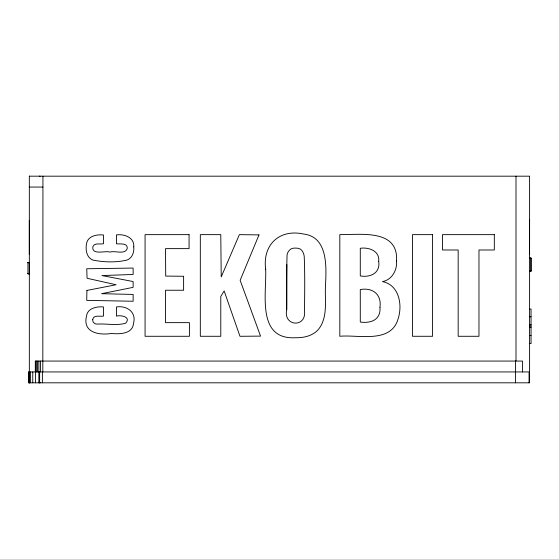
<?xml version="1.0" encoding="UTF-8"?>
<svg xmlns="http://www.w3.org/2000/svg" width="559" height="559" viewBox="0 0 559 559"><rect width="100%" height="100%" fill="white"/><g stroke="black" fill="none" stroke-linecap="round" stroke-linejoin="round"><path stroke-width="0.84" d="M29.341 372.378L29.327 176.183L529.597 176.183L529.597 382.817L28.789 382.817L28.789 371.938L529.059 371.938L529.059 382.81M529.59 222.782L529.59 220.505M29.313 254.485L29.32 220.498M42.819 371.938L42.938 176.183M529.583 254.492L529.597 219.617L529.604 220.197M286.697 309.77C286.795 291.581 286.46 273.386 287.06 255.211C287.221 253.325 288.158 251.641 289.415 250.257C291.616 247.637 295.271 247.937 298.324 248.329C301.965 248.951 303.649 252.836 304.201 256.106C304.997 274.308 304.69 292.56 304.501 310.776C306.667 328.084 283.036 326.589 286.697 309.77L286.83 264.631M39.396 176.183L40.199 176.183M29.327 176.183L29.683 176.19M42.917 187.062L29.327 187.062M529.597 258.048L531.05 258.048L531.05 271.143L529.597 271.045M529.597 258.202L531.05 258.202M529.597 258.307L531.05 258.307M529.597 258.363L531.05 258.363M529.597 258.537L531.05 258.503M27.95 262.604L29.313 262.604M27.95 262.744L29.313 262.744M529.597 270.863L531.05 270.863M529.597 270.968L531.05 270.968M27.95 273.679L29.313 273.679M27.95 273.742L29.313 273.735M529.597 309.064L531.05 309.064L531.05 343.561L529.597 343.561M529.597 316.75L531.05 316.75M529.597 324.444L531.05 324.444M529.597 325.981L531.05 325.981M529.597 327.518L531.05 327.518M529.597 335.54L531.05 335.54M38.857 371.938L39.654 371.938L39.654 382.81M28.789 371.938L29.25 371.938L29.25 382.817L28.789 382.817M40.213 382.817L38.857 382.81L38.871 361.065M29.341 382.817L29.802 382.817M529.597 253.017L529.597 253.597M530.959 258.202L530.959 270.968M522.532 371.938L522.532 361.065L35.315 361.065L35.315 371.938M516.006 176.183L516.006 361.016M515.468 361.065L515.468 382.81M42.393 371.938L42.393 382.81M40.562 361.065L40.562 371.938M37.418 361.065L37.418 371.938M36.307 361.065L36.307 371.938M35.608 361.065L35.608 371.938M35.58 371.938L35.58 382.81M32.764 371.938L32.764 382.817M30.605 371.938L30.605 382.817M29.145 371.938L29.145 382.817M27.95 262.464L27.95 273.833L29.313 273.833L29.313 262.471L27.95 262.464M265.665 269.152C266.734 293.37 256.322 339.865 295.445 337.727C303.956 337.922 313.34 335.833 318.882 328.846C328.189 316.471 324.618 299.757 325.499 285.46C326.344 267.586 328.308 236.834 303.509 234.025C279.535 228.708 262.381 244.779 265.665 269.152M133.762 246.889C134.286 251.948 132.399 257.853 127.368 259.942C116.342 262.688 104.065 262.297 92.99 260.096C86.568 257.741 85.429 249.845 86.47 243.927C87.672 235.919 96.756 234.298 103.457 234.983L103.457 243.759C100.278 244.583 94.303 242.494 92.878 246.603C91.376 255.701 105.868 250.313 109.976 252.102C114.749 250.299 125.502 255.26 127.326 248.147C127.389 242.627 119.926 244.311 116.419 243.752L116.419 234.899C124.196 233.816 134.628 237.421 133.762 246.889M86.918 290.435L86.729 300.365L133.133 301.252L133.133 294.439L101.598 293.692L133.133 287.354L133.126 281.54L101.99 275.573L133.133 274.462L133.133 268.068L86.743 268.753L87.078 278.277L116.104 284.748L86.918 290.435M92.717 319.392C92.291 322.061 94.723 324.402 97.378 324.087C106.685 323.486 116.656 325.862 125.691 323.207C131.442 316.925 120.968 314.843 116.419 316.101L116.419 306.947C126.662 305.389 136.669 311.929 133.517 323.368C132.707 334.205 119.186 334.219 111.339 333.478C99.09 335.449 82.606 332.654 86.435 316.366C87.281 308.233 96.728 306.269 103.457 306.947L103.457 316.101C100.096 316.799 93.66 314.549 92.717 319.392M378.702 261.284C380.56 272.995 370.435 277.767 360.282 275.915L360.282 248.287C368.688 247.008 379.952 250.921 378.702 261.284M396.555 260.92C397.33 270.032 391.978 279.933 382.454 281.596C399.147 284.845 402.704 304.872 398.113 318.833C391.048 344.009 357.991 334.422 339.816 336.28L339.816 234.591C360.289 234.934 398.525 228.624 396.555 260.92M379.966 307.261C381.035 319.622 371.071 323.647 360.282 322.026L360.282 289.555C372.525 287.305 381.818 294.348 379.966 307.261M258.992 234.899L240.146 280.304L260.543 336.113L239.965 336.294L224.145 290.925L220.784 296.466L220.784 336.28L200.318 336.28L200.318 234.647L220.784 234.647L221.224 276.908L239.371 234.647L258.992 234.899M189.068 234.647L145.067 234.647L145.067 336.28L189.403 336.28L189.403 322.641L165.534 322.641L165.534 290.24L183.611 290.24L183.611 276.265L165.702 276.083L165.527 248.629L189.068 248.629L189.068 234.647M432.589 234.647L412.465 234.647L412.465 336.28L432.589 336.28L432.589 234.647M494.324 234.647L442.476 234.647L442.476 249.992L458.17 249.992L458.17 336.28L478.972 336.28L478.972 249.992L494.324 249.992L494.324 234.647"/></g></svg>
